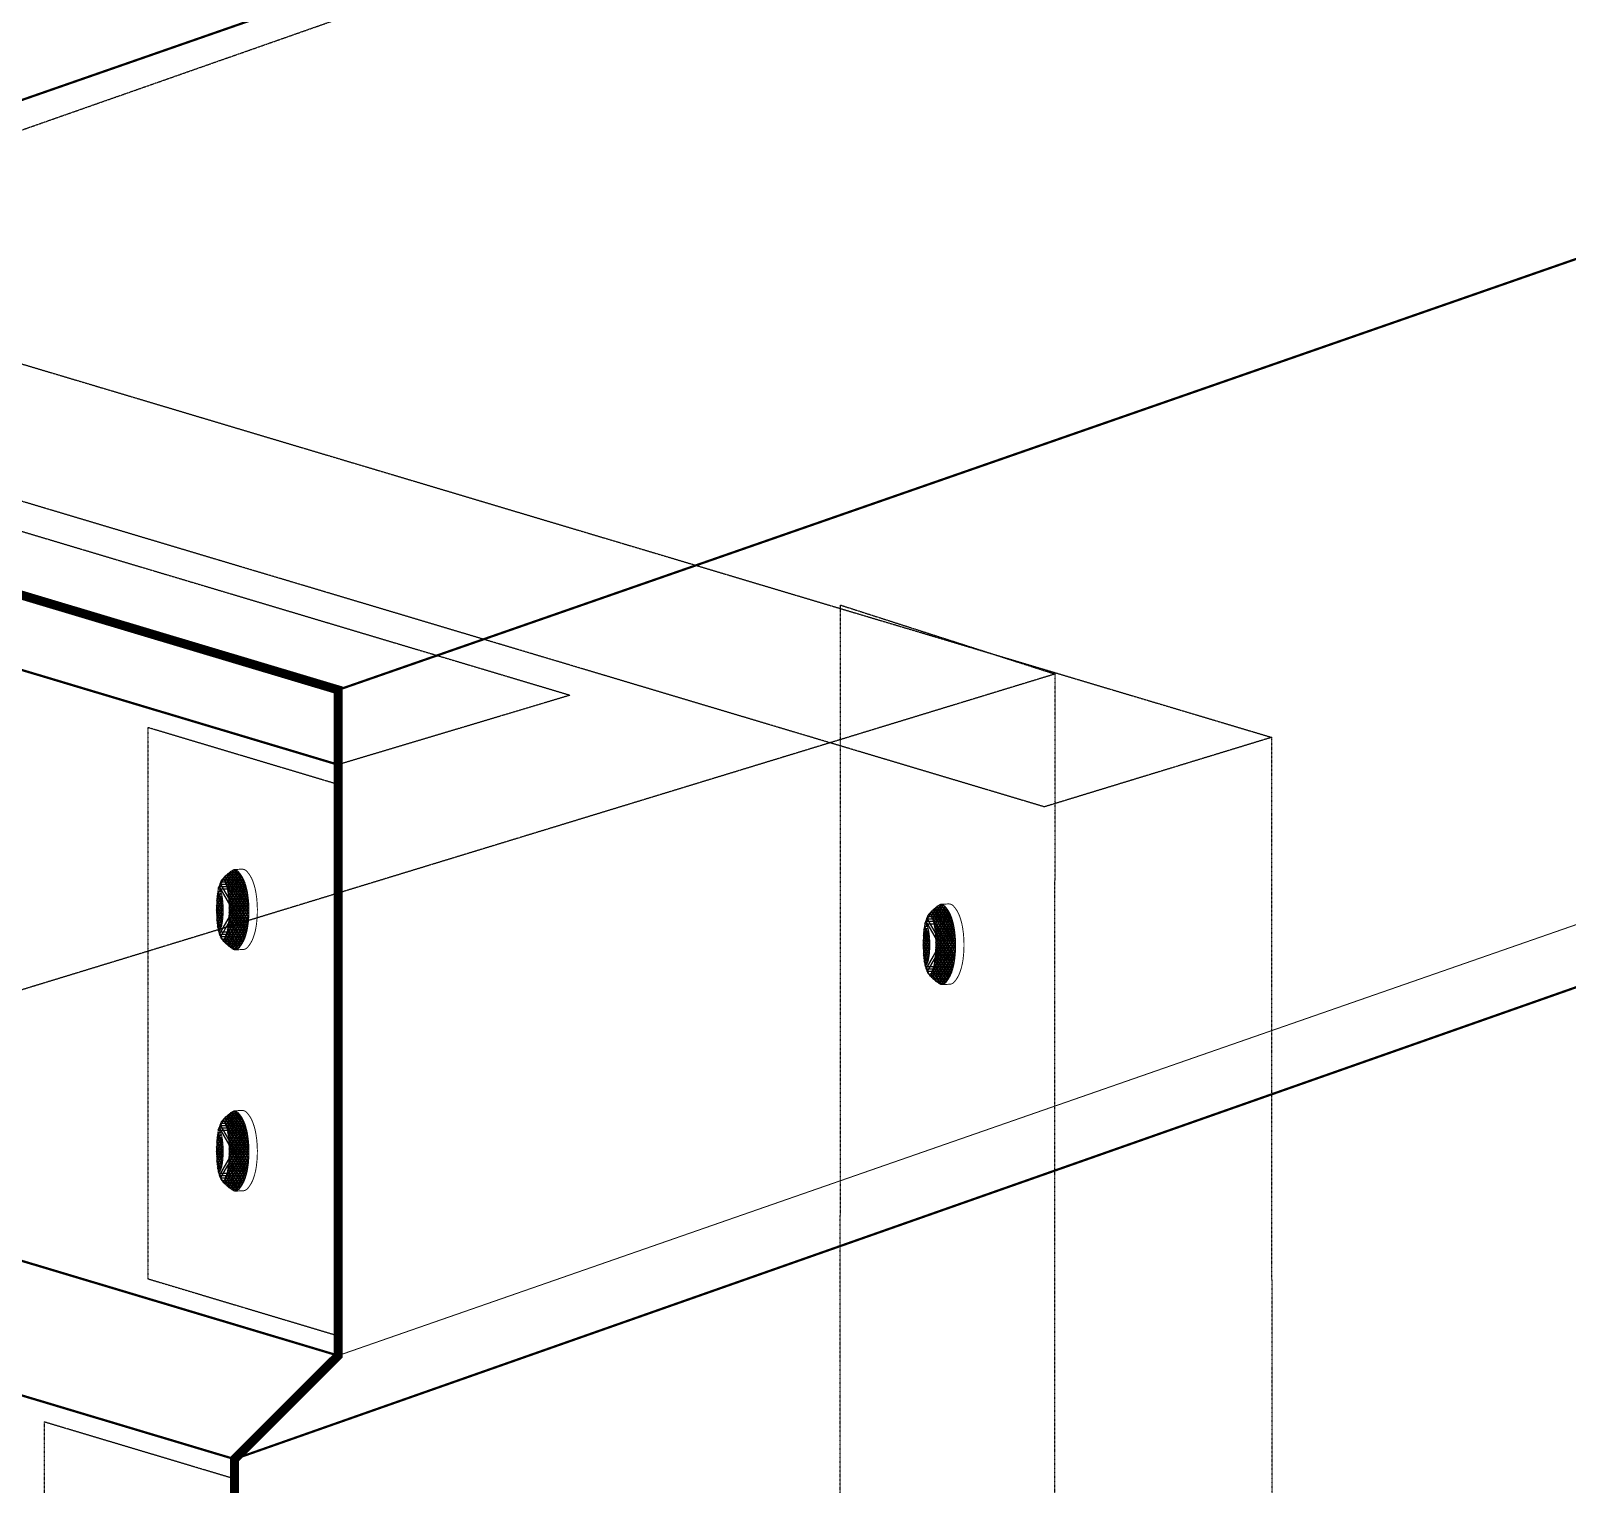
# Model space of a CAD drawing. Header units: millimetres. Extents: x 0 to 2669304, y -3314102 to 0.
# Drawn here: x 2514608 to 2518579, y -3180335 to -3176578 of the extents above; entities that cross this region are included whole.
import ezdxf

# ---------------------------------------------------------------- set-up
doc = ezdxf.new("R2010")
doc.units = ezdxf.units.MM
doc.header["$LTSCALE"] = 0.4
doc.header["$MEASUREMENT"] = 0
doc.linetypes.add('HIDDEN', pattern=[0.375, 0.25, -0.125])
doc.linetypes.add('HIDDEN2', pattern=[0.1875, 0.125, -0.0625])
doc.layers.add('FINALASSY', color=7, linetype='Continuous')
doc.layers.add('TRIMS', color=144, linetype='Continuous')

msp = doc.modelspace()

# ---------------------------------------------------------------- linework, layer by layer
at = {"color": 0}
for p, q in [((2515110.2837, -3178777.603), (2515126.0372, -3178750.3173)), ((2515112.9899, -3178785.2065), (2515135.5017, -3178746.2149)), ((2515115.6961, -3178792.8101), (2515141.3358, -3178748.4009)), ((2515117.463, -3178802.0404), (2515146.0148, -3178752.5872)), ((2515122.2726, -3178753.0358), (2515146.4053, -3178753.0358)), ((2515171.7287, -3178834.8944), (2515123.8108, -3178751.8983)), ((2515170.4486, -3178820.3865), (2515128.8877, -3178748.4008)), ((2515131.2653, -3178746.8904), (2515138.1388, -3178746.8904)), ((2515168.0491, -3178803.9397), (2515134.6517, -3178746.0936)), ((2515162.144, -3178781.421), (2515144.5846, -3178751.0071)), ((2515092.9778, -3178795.2869), (2515112.8054, -3178760.9446)), ((2515094.7659, -3178789.9081), (2515164.7894, -3178789.9081)), ((2515165.6003, -3178910.3151), (2515095.2683, -3178788.4965)), ((2515096.1183, -3178912.7551), (2515165.5108, -3178792.5639)), ((2515096.9531, -3178783.7627), (2515162.9266, -3178783.7627)), ((2515167.678, -3178901.623), (2515097.9745, -3178780.893)), ((2515099.1403, -3178777.6174), (2515160.7851, -3178777.6174)), ((2515101.1786, -3178774.152), (2515100.9086, -3178773.6844)), ((2515102.7372, -3178771.472), (2515158.263, -3178771.472)), ((2515108.2879, -3178774.1748), (2515105.1391, -3178768.721)), ((2515108.3154, -3178765.3266), (2515155.1025, -3178765.3266)), ((2515171.5813, -3178871.5115), (2515109.552, -3178764.0736)), ((2515170.6306, -3178882.1556), (2515110.3104, -3178777.6779)), ((2515172.1422, -3178860.1921), (2515114.139, -3178759.7277)), ((2515114.7511, -3178759.1812), (2515151.199, -3178759.1812)), ((2515172.2311, -3178848.0554), (2515118.8935, -3178755.672)), ((2515118.9249, -3178811.7991), (2515150.1472, -3178757.7205)), ((2515119.988, -3178822.2485), (2515153.9643, -3178763.3999)), ((2515120.4901, -3178833.6697), (2515157.4223, -3178769.7013)), ((2515120.8204, -3178857.6791), (2515163.1309, -3178784.3951)), ((2515120.9921, -3178845.0909), (2515160.4554, -3178776.7386)), ((2515088.3775, -3178852.4181), (2515104.2945, -3178824.8489)), ((2515088.6781, -3178839.6066), (2515102.8123, -3178815.1254)), ((2515105.5727, -3178855.5074), (2515089.2239, -3178827.1904)), ((2515089.2419, -3178826.7804), (2515104.5014, -3178826.7804)), ((2515089.2629, -3178826.3029), (2515100.6769, -3178806.5332)), ((2515089.512, -3178820.6351), (2515103.743, -3178820.6351)), ((2515105.5127, -3178843.1126), (2515089.8716, -3178816.0216)), ((2515090.1011, -3178814.4897), (2515102.6895, -3178814.4897)), ((2515090.4915, -3178811.8842), (2515097.7339, -3178799.34)), ((2515091.0218, -3178808.3443), (2515101.2402, -3178808.3443)), ((2515104.7465, -3178829.4947), (2515091.3336, -3178806.2629)), ((2515091.9424, -3178802.1989), (2515099.0448, -3178802.1989)), ((2515092.9645, -3178796.797), (2515092.7955, -3178796.5043)), ((2515092.863, -3178796.0535), (2515166.3836, -3178796.0535)), ((2515098.8245, -3178920.3587), (2515167.5448, -3178801.3316)), ((2515106.5975, -3178931.477), (2515170.4959, -3178820.8017)), ((2515111.0695, -3178936.0219), (2515171.4883, -3178831.3736)), ((2515116.7461, -3178901.6082), (2515169.1789, -3178810.792)), ((2515117.4868, -3178802.1989), (2515167.7176, -3178802.1989)), ((2515169.3493, -3178892.227), (2515117.5271, -3178802.4684)), ((2515118.4074, -3178808.3443), (2515168.8004, -3178808.3443)), ((2515119.328, -3178814.4897), (2515169.7085, -3178814.4897)), ((2515119.9171, -3178820.6351), (2515170.477, -3178820.6351)), ((2515120.1872, -3178826.7804), (2515171.1071, -3178826.7804)), ((2515104.1308, -3178877.5915), (2515088.277, -3178850.1318)), ((2515088.331, -3178851.362), (2515105.6201, -3178851.362)), ((2515088.4315, -3178845.2166), (2515105.5656, -3178845.2166)), ((2515088.6012, -3178857.5074), (2515105.5256, -3178857.5074)), ((2515088.7016, -3178839.0712), (2515105.362, -3178839.0712)), ((2515105.0888, -3178866.96), (2515088.7218, -3178838.6116)), ((2515102.5713, -3178887.181), (2515088.8618, -3178863.4355)), ((2515088.8713, -3178863.6528), (2515105.2819, -3178863.6528)), ((2515088.8795, -3178863.8393), (2515105.1812, -3178835.604)), ((2515088.9718, -3178832.9258), (2515105.0089, -3178832.9258)), ((2515089.1415, -3178869.7981), (2515104.8885, -3178869.7981)), ((2515089.3816, -3178875.2604), (2515105.5991, -3178847.1709)), ((2515090.3308, -3178885.907), (2515105.4554, -3178859.7106)), ((2515115.7132, -3178940.2696), (2515172.0988, -3178842.607)), ((2515120.2877, -3178869.7981), (2515171.6959, -3178869.7981)), ((2515157.2814, -3178932.7788), (2515120.3324, -3178868.7811)), ((2515120.4574, -3178832.9258), (2515171.5998, -3178832.9258)), ((2515120.5228, -3178944.23), (2515172.2486, -3178854.6383)), ((2515120.5578, -3178863.6528), (2515172.0197, -3178863.6528)), ((2515120.7275, -3178839.0712), (2515171.9557, -3178839.0712)), ((2515120.828, -3178857.5074), (2515172.2074, -3178857.5074)), ((2515160.4538, -3178925.9827), (2515120.8344, -3178857.3599)), ((2515120.9977, -3178845.2166), (2515172.1755, -3178845.2166)), ((2515163.1835, -3178918.4199), (2515121.0041, -3178845.363)), ((2515121.0981, -3178851.362), (2515172.2593, -3178851.362)), ((2515125.4938, -3178947.9107), (2515171.8238, -3178867.6648)), ((2515089.4116, -3178875.9435), (2515104.3265, -3178875.9435)), ((2515100.3234, -3178895.5785), (2515089.4466, -3178876.7392)), ((2515089.7589, -3178882.0889), (2515103.4894, -3178882.0889)), ((2515090.6795, -3178888.2343), (2515102.3555, -3178888.2343)), ((2515097.2892, -3178902.6139), (2515091.2724, -3178892.1924)), ((2515091.6001, -3178894.3797), (2515100.7299, -3178894.3797)), ((2515091.7928, -3178895.6657), (2515104.5758, -3178873.5247)), ((2515092.5207, -3178900.5251), (2515098.3122, -3178900.5251)), ((2515093.4121, -3178905.1516), (2515101.8207, -3178890.5875)), ((2515093.9527, -3178906.6704), (2515166.5349, -3178906.6704)), ((2515140.296, -3178952.5222), (2515114.8461, -3178908.4416)), ((2515116.9084, -3178900.5251), (2515167.9037, -3178900.5251)), ((2515145.5272, -3178949.2921), (2515117.0038, -3178899.8882)), ((2515117.829, -3178894.3797), (2515169.018, -3178894.3797)), ((2515149.7889, -3178944.3829), (2515118.4657, -3178890.1295)), ((2515118.7497, -3178888.2343), (2515169.9021, -3178888.2343)), ((2515119.6703, -3178882.0889), (2515170.6379, -3178882.0889)), ((2515153.707, -3178938.8785), (2515119.8303, -3178880.2023)), ((2515120.0175, -3178875.9435), (2515171.2355, -3178875.9435)), ((2515130.6236, -3178951.3164), (2515170.6484, -3178881.9913)), ((2515136.4716, -3178953.4782), (2515168.3398, -3178898.2808)), ((2515096.1399, -3178912.8158), (2515164.9049, -3178912.8158)), ((2515107.27, -3178932.1919), (2515096.2309, -3178913.0716)), ((2515098.3271, -3178918.9612), (2515163.0051, -3178918.9612)), ((2515101.0575, -3178925.1066), (2515101.8258, -3178925.1066)), ((2515102.3048, -3178926.6213), (2515102.8265, -3178925.7177)), ((2515106.388, -3178931.252), (2515158.0643, -3178931.252)), ((2515107.6033, -3178925.1066), (2515160.8064, -3178925.1066)), ((2515121.95, -3178945.3276), (2515109.4337, -3178923.6487)), ((2515133.5213, -3178953.0789), (2515112.1399, -3178916.0451)), ((2515112.5204, -3178937.3974), (2515154.6441, -3178937.3974)), ((2515119.651, -3178943.5428), (2515150.4344, -3178943.5428)), ((2515128.1, -3178949.6881), (2515145.0783, -3178949.6881)), ((2515146.618, -3178948.1949), (2515162.3052, -3178921.0237)), ((2515092.9778, -3179418.9622), (2515112.8054, -3179384.6199)), ((2515171.5813, -3179495.1868), (2515109.552, -3179387.7489)), ((2515110.2837, -3179401.2783), (2515126.0372, -3179373.9925)), ((2515112.9899, -3179408.8818), (2515135.5017, -3179369.8902)), ((2515172.1422, -3179483.8674), (2515114.139, -3179383.4029)), ((2515114.7511, -3179382.8565), (2515151.199, -3179382.8565)), ((2515115.6961, -3179416.4853), (2515141.3358, -3179372.0761)), ((2515117.463, -3179425.7157), (2515146.0148, -3179376.2625)), ((2515172.2311, -3179471.7306), (2515118.8935, -3179379.3472)), ((2515118.9249, -3179435.4743), (2515150.1472, -3179381.3958)), ((2515119.988, -3179445.9238), (2515153.9643, -3179387.0751)), ((2515122.2726, -3179376.7111), (2515146.4053, -3179376.7111)), ((2515171.7287, -3179458.5696), (2515123.8108, -3179375.5735)), ((2515170.4486, -3179444.0618), (2515128.8877, -3179372.0761)), ((2515131.2653, -3179370.5657), (2515138.1388, -3179370.5657)), ((2515168.0491, -3179427.615), (2515134.6517, -3179369.7688)), ((2515162.144, -3179405.0962), (2515144.5846, -3179374.6824)), ((2515090.4915, -3179435.5595), (2515097.7339, -3179423.0153)), ((2515091.9424, -3179425.8742), (2515099.0448, -3179425.8742)), ((2515092.9645, -3179420.4722), (2515092.7955, -3179420.1795)), ((2515092.863, -3179419.7288), (2515166.3836, -3179419.7288)), ((2515094.7659, -3179413.5834), (2515164.7894, -3179413.5834)), ((2515165.6003, -3179533.9903), (2515095.2683, -3179412.1718)), ((2515096.1183, -3179536.4304), (2515165.5108, -3179416.2392)), ((2515096.9531, -3179407.438), (2515162.9266, -3179407.438)), ((2515167.678, -3179525.2983), (2515097.9745, -3179404.5683)), ((2515098.8245, -3179544.0339), (2515167.5448, -3179425.0068)), ((2515099.1403, -3179401.2926), (2515160.7851, -3179401.2926)), ((2515101.1786, -3179397.8273), (2515100.9086, -3179397.3596)), ((2515102.7372, -3179395.1472), (2515158.263, -3179395.1472)), ((2515108.2879, -3179397.8501), (2515105.1391, -3179392.3962)), ((2515108.3154, -3179389.0018), (2515155.1025, -3179389.0018)), ((2515170.6306, -3179505.8309), (2515110.3104, -3179401.3531)), ((2515117.4868, -3179425.8742), (2515167.7176, -3179425.8742)), ((2515169.3493, -3179515.9023), (2515117.5271, -3179426.1437)), ((2515120.4901, -3179457.345), (2515157.4223, -3179393.3766)), ((2515120.8204, -3179481.3543), (2515163.1309, -3179408.0704)), ((2515120.9921, -3179468.7661), (2515160.4554, -3179400.4138)), ((2515088.3775, -3179476.0933), (2515104.2945, -3179448.5242)), ((2515088.6781, -3179463.2819), (2515102.8123, -3179438.8006)), ((2515088.7016, -3179462.7465), (2515105.362, -3179462.7465)), ((2515105.0888, -3179490.6353), (2515088.7218, -3179462.2868)), ((2515088.8795, -3179487.5145), (2515105.1812, -3179459.2793)), ((2515088.9718, -3179456.6011), (2515105.0089, -3179456.6011)), ((2515105.5727, -3179479.1826), (2515089.2239, -3179450.8656)), ((2515089.2419, -3179450.4557), (2515104.5014, -3179450.4557)), ((2515089.2629, -3179449.9782), (2515100.6769, -3179430.2085)), ((2515089.512, -3179444.3103), (2515103.743, -3179444.3103)), ((2515105.5127, -3179466.7879), (2515089.8716, -3179439.6968)), ((2515090.1011, -3179438.1649), (2515102.6895, -3179438.1649)), ((2515091.0218, -3179432.0195), (2515101.2402, -3179432.0195)), ((2515104.7465, -3179453.17), (2515091.3336, -3179429.9382)), ((2515106.5975, -3179555.1523), (2515170.4959, -3179444.4769)), ((2515111.0695, -3179559.6972), (2515171.4883, -3179455.0489)), ((2515115.7132, -3179563.9448), (2515172.0988, -3179466.2822)), ((2515116.7461, -3179525.2835), (2515169.1789, -3179434.4673)), ((2515118.4074, -3179432.0195), (2515168.8004, -3179432.0195)), ((2515119.328, -3179438.1649), (2515169.7085, -3179438.1649)), ((2515119.9171, -3179444.3103), (2515170.477, -3179444.3103)), ((2515120.1872, -3179450.4557), (2515171.1071, -3179450.4557)), ((2515120.4574, -3179456.6011), (2515171.5998, -3179456.6011)), ((2515120.7275, -3179462.7465), (2515171.9557, -3179462.7465)), ((2515104.1308, -3179501.2667), (2515088.277, -3179473.8071)), ((2515088.331, -3179475.0372), (2515105.6201, -3179475.0372)), ((2515088.4315, -3179468.8919), (2515105.5656, -3179468.8919)), ((2515088.6012, -3179481.1826), (2515105.5256, -3179481.1826)), ((2515102.5713, -3179510.8563), (2515088.8618, -3179487.1108)), ((2515088.8713, -3179487.328), (2515105.2819, -3179487.328)), ((2515089.1415, -3179493.4734), (2515104.8885, -3179493.4734)), ((2515089.3816, -3179498.9357), (2515105.5991, -3179470.8461)), ((2515089.4116, -3179499.6188), (2515104.3265, -3179499.6188)), ((2515100.3234, -3179519.2537), (2515089.4466, -3179500.4145)), ((2515089.7589, -3179505.7642), (2515103.4894, -3179505.7642)), ((2515090.3308, -3179509.5823), (2515105.4554, -3179483.3858)), ((2515091.7928, -3179519.3409), (2515104.5758, -3179497.2)), ((2515119.6703, -3179505.7642), (2515170.6379, -3179505.7642)), ((2515153.707, -3179562.5537), (2515119.8303, -3179503.8776)), ((2515120.0175, -3179499.6188), (2515171.2355, -3179499.6188)), ((2515120.2877, -3179493.4734), (2515171.6959, -3179493.4734)), ((2515157.2814, -3179556.454), (2515120.3324, -3179492.4564)), ((2515120.5228, -3179567.9053), (2515172.2486, -3179478.3136)), ((2515120.5578, -3179487.328), (2515172.0197, -3179487.328)), ((2515120.828, -3179481.1826), (2515172.2074, -3179481.1826)), ((2515160.4538, -3179549.658), (2515120.8344, -3179481.0352)), ((2515120.9977, -3179468.8919), (2515172.1755, -3179468.8919)), ((2515163.1835, -3179542.0952), (2515121.0041, -3179469.0383)), ((2515121.0981, -3179475.0372), (2515172.2593, -3179475.0372)), ((2515125.4938, -3179571.5859), (2515171.8238, -3179491.3401)), ((2515130.6236, -3179574.9917), (2515170.6484, -3179505.6666)), ((2515090.6795, -3179511.9095), (2515102.3555, -3179511.9095)), ((2515097.2892, -3179526.2891), (2515091.2724, -3179515.8677)), ((2515091.6001, -3179518.0549), (2515100.7299, -3179518.0549)), ((2515092.5207, -3179524.2003), (2515098.3122, -3179524.2003)), ((2515093.4121, -3179528.8269), (2515101.8207, -3179514.2627)), ((2515093.9527, -3179530.3457), (2515166.5349, -3179530.3457)), ((2515096.1399, -3179536.4911), (2515164.9049, -3179536.4911)), ((2515107.27, -3179555.8671), (2515096.2309, -3179536.7469)), ((2515098.3271, -3179542.6365), (2515163.0051, -3179542.6365)), ((2515121.95, -3179569.0028), (2515109.4337, -3179547.3239)), ((2515133.5213, -3179576.7542), (2515112.1399, -3179539.7204)), ((2515140.296, -3179576.1975), (2515114.8461, -3179532.1169)), ((2515116.9084, -3179524.2003), (2515167.9037, -3179524.2003)), ((2515145.5272, -3179572.9673), (2515117.0038, -3179523.5635)), ((2515117.829, -3179518.0549), (2515169.018, -3179518.0549)), ((2515149.7889, -3179568.0581), (2515118.4657, -3179513.8048)), ((2515118.7497, -3179511.9095), (2515169.9021, -3179511.9095)), ((2515136.4716, -3179577.1535), (2515168.3398, -3179521.956)), ((2515146.618, -3179571.8701), (2515162.3052, -3179544.699)), ((2515101.0575, -3179548.7819), (2515101.8258, -3179548.7819)), ((2515102.3048, -3179550.2966), (2515102.8265, -3179549.393)), ((2515106.388, -3179554.9272), (2515158.0643, -3179554.9272)), ((2515107.6033, -3179548.7819), (2515160.8064, -3179548.7819)), ((2515112.5204, -3179561.0726), (2515154.6441, -3179561.0726)), ((2515119.651, -3179567.218), (2515150.4344, -3179567.218)), ((2515128.1, -3179573.3634), (2515145.0783, -3179573.3634))]:
    msp.add_line(p, q, dxfattribs=at)
at = {"const_width": 2.4582}
for points in [[(2515099.9892, -3178923.7682, 0.095437445), (2515134.4251, -3178953.606, 0.002390685), (2515134.5823, -3178953.6053, 0.212755143), (2515146.7572, -3178948.039, 0.094226861), (2515161.6269, -3178922.9385, 0.05090331), (2515169.4012, -3178891.8701, 0.038279383), (2515172.2476, -3178849.4252, 0.038279383), (2515168.59, -3178807.0425, 0.05090331), (2515160.2229, -3178776.1284, 0.094226861), (2515144.876, -3178751.3169, 0.210257515), (2515132.7541, -3178745.9837, 0.089592378), (2515100.5192, -3178774.1697, 0.002390685)], [(2515156.9309, -3178952.6375, 0.202830571), (2515168.4804, -3178947.0891, 0.094226861), (2515183.3501, -3178921.9887, 0.05090331), (2515191.1244, -3178890.9203, 0.038279383), (2515193.9707, -3178848.4753, 0.038279383), (2515190.3132, -3178806.0926, 0.05090331), (2515181.9461, -3178775.1786, 0.094226861), (2515166.5991, -3178750.3671, 0.212755143), (2515154.32, -3178745.0346, 0.033996461), (2515152.0934, -3178745.2076, 0.094226861)], [(2515094.1499, -3178904.4796, 0.2811977), (2515097.3294, -3178902.5379, 0.066291697), (2515102.2615, -3178888.6802, 0.030429397), (2515104.6438, -3178872.778, 0.021968776), (2515105.6214, -3178850.5371, 0.021968776), (2515104.6438, -3178828.2962, 0.030429397), (2515102.2615, -3178812.394, 0.066291697), (2515097.3294, -3178798.5363, 0.2811977), (2515094.1499, -3178796.5947, 0.112559032), (2515092.6006, -3178796.9479, 0.066291697)], [(2515099.9892, -3179547.4435, 0.095437445), (2515134.4251, -3179577.2813, 0.002390685), (2515134.5823, -3179577.2805, 0.212755143), (2515146.7572, -3179571.7142, 0.094226861), (2515161.6269, -3179546.6138, 0.05090331), (2515169.4012, -3179515.5454, 0.038279383), (2515172.2476, -3179473.1005, 0.038279383), (2515168.59, -3179430.7177, 0.05090331), (2515160.2229, -3179399.8037, 0.094226861), (2515144.876, -3179374.9922, 0.210257515), (2515132.7541, -3179369.659, 0.089592378), (2515100.5192, -3179397.845, 0.002390685)], [(2515156.9309, -3179576.3128, 0.202830571), (2515168.4804, -3179570.7644, 0.094226861), (2515183.3501, -3179545.6639, 0.05090331), (2515191.1244, -3179514.5955, 0.038279383), (2515193.9707, -3179472.1506, 0.038279383), (2515190.3132, -3179429.7678, 0.05090331), (2515181.9461, -3179398.8538, 0.094226861), (2515166.5991, -3179374.0423, 0.212755143), (2515154.32, -3179368.7099, 0.033996461), (2515152.0934, -3179368.8828, 0.094226861)], [(2515094.1499, -3179528.1549, 0.2811977), (2515097.3294, -3179526.2132, 0.066291697), (2515102.2615, -3179512.3555, 0.030429397), (2515104.6438, -3179496.4533, 0.021968776), (2515105.6214, -3179474.2124, 0.021968776), (2515104.6438, -3179451.9715, 0.030429397), (2515102.2615, -3179436.0693, 0.066291697), (2515097.3294, -3179422.2116, 0.2811977), (2515094.1499, -3179420.2699, 0.112559032), (2515092.6006, -3179420.6232, 0.066291697)]]:
    msp.add_lwpolyline(points, format="xyb", dxfattribs=at)
for points in [[(2515132.7541, -3178745.9837), (2515153.156, -3178745.0339)], [(2515134.4251, -3178953.606), (2515157.6126, -3178952.6375)], [(2515132.7541, -3179369.659), (2515153.156, -3179368.7091)], [(2515134.4251, -3179577.2813), (2515157.6126, -3179576.3128)]]:
    msp.add_lwpolyline(points, dxfattribs=at)
for points in [[(2515104.7146, -3178926.8707), (2515109.279, -3178924.0833), (2515116.3595, -3178904.1894), (2515119.7794, -3178881.3604), (2515121.183, -3178849.4317), (2515119.7794, -3178817.503), (2515116.3595, -3178794.674), (2515109.279, -3178774.7801), (2515104.7146, -3178771.9927), (2515100.1501, -3178774.7801), (2515093.0697, -3178794.674), (2515089.6497, -3178817.503), (2515088.2462, -3178849.4317), (2515089.6497, -3178881.3604), (2515093.0697, -3178904.1894), (2515100.1501, -3178924.0833)], [(2515104.7146, -3179550.546), (2515109.279, -3179547.7585), (2515116.3595, -3179527.8646), (2515119.7794, -3179505.0356), (2515121.183, -3179473.1069), (2515119.7794, -3179441.1782), (2515116.3595, -3179418.3493), (2515109.279, -3179398.4553), (2515104.7146, -3179395.6679), (2515100.1501, -3179398.4553), (2515093.0697, -3179418.3493), (2515089.6497, -3179441.1782), (2515088.2462, -3179473.1069), (2515089.6497, -3179505.0356), (2515093.0697, -3179527.8646), (2515100.1501, -3179547.7585)]]:
    msp.add_lwpolyline(points, close=True, dxfattribs=at)
for points in [[(2515093.0978, -3178904.3213, 0.074835318), (2515094.1499, -3178904.4796, 0.2811977)], [(2515093.0978, -3179527.9965, 0.074835318), (2515094.1499, -3179528.1549, 0.2811977)]]:
    msp.add_lwpolyline(points, format="xyb")
at = {"layer": 'FINALASSY', "color": 0}
for p, q in [((2516919.0847, -3178885.0806), (2516938.9122, -3178850.7383)), ((2516993.7848, -3178991.4167), (2516924.0813, -3178870.6867)), ((2516925.2471, -3178867.411), (2516986.8919, -3178867.411)), ((2516927.2854, -3178863.9457), (2516927.0155, -3178863.478)), ((2516928.844, -3178861.2656), (2516984.3698, -3178861.2656)), ((2516934.3947, -3178863.9685), (2516931.2459, -3178858.5146)), ((2516934.4222, -3178855.1202), (2516981.2094, -3178855.1202)), ((2516997.6881, -3178961.3052), (2516935.6589, -3178853.8673)), ((2516936.3905, -3178867.3967), (2516952.144, -3178840.1109)), ((2516996.7374, -3178971.9493), (2516936.4172, -3178867.4715)), ((2516939.0967, -3178875.0002), (2516961.6085, -3178836.0086)), ((2516998.249, -3178949.9858), (2516940.2458, -3178849.5213)), ((2516940.8579, -3178848.9749), (2516977.3058, -3178848.9749)), ((2516941.8029, -3178882.6037), (2516967.4426, -3178838.1945)), ((2516943.5698, -3178891.8341), (2516972.1217, -3178842.3809)), ((2516998.3379, -3178937.849), (2516945.0003, -3178845.4656)), ((2516945.0318, -3178901.5927), (2516976.254, -3178847.5142)), ((2516946.0948, -3178912.0422), (2516980.0711, -3178853.1935)), ((2516946.5969, -3178923.4634), (2516983.5291, -3178859.495)), ((2516947.099, -3178934.8845), (2516986.5622, -3178866.5322)), ((2516948.3794, -3178842.8295), (2516972.5121, -3178842.8295)), ((2516997.8355, -3178924.688), (2516949.9176, -3178841.6919)), ((2516996.5554, -3178910.1802), (2516954.9945, -3178838.1945)), ((2516957.3721, -3178836.6841), (2516964.2456, -3178836.6841)), ((2516994.156, -3178893.7334), (2516960.7585, -3178835.8872)), ((2516988.2508, -3178871.2146), (2516970.6914, -3178840.8008)), ((2516914.7849, -3178929.4003), (2516928.9192, -3178904.919)), ((2516915.3697, -3178916.0966), (2516926.7838, -3178896.3269)), ((2516915.6189, -3178910.4287), (2516929.8498, -3178910.4287)), ((2516931.6195, -3178932.9063), (2516915.9785, -3178905.8152)), ((2516916.208, -3178904.2833), (2516928.7963, -3178904.2833)), ((2516916.5983, -3178901.6779), (2516923.8407, -3178889.1337)), ((2516917.1286, -3178898.1379), (2516927.347, -3178898.1379)), ((2516930.8533, -3178919.2884), (2516917.4404, -3178896.0566)), ((2516918.0492, -3178891.9926), (2516925.1516, -3178891.9926)), ((2516919.0713, -3178886.5906), (2516918.9023, -3178886.2979)), ((2516918.9698, -3178885.8472), (2516992.4904, -3178885.8472)), ((2516920.8727, -3178879.7018), (2516990.8962, -3178879.7018)), ((2516991.7071, -3179000.1087), (2516921.3751, -3178878.2902)), ((2516922.2251, -3179002.5488), (2516991.6176, -3178882.3576)), ((2516923.0599, -3178873.5564), (2516989.0334, -3178873.5564)), ((2516924.9313, -3179010.1523), (2516993.6517, -3178891.1252)), ((2516932.7043, -3179021.2707), (2516996.6027, -3178910.5953)), ((2516942.853, -3178991.4019), (2516995.2857, -3178900.5857)), ((2516943.5936, -3178891.9926), (2516993.8244, -3178891.9926)), ((2516995.4561, -3178982.0207), (2516943.634, -3178892.2621)), ((2516944.5142, -3178898.1379), (2516994.9073, -3178898.1379)), ((2516945.4348, -3178904.2833), (2516995.8153, -3178904.2833)), ((2516946.0239, -3178910.4287), (2516996.5838, -3178910.4287)), ((2516946.9272, -3178947.4727), (2516989.2378, -3178874.1888)), ((2516930.2376, -3178967.3851), (2516914.3838, -3178939.9255)), ((2516914.4379, -3178941.1556), (2516931.7269, -3178941.1556)), ((2516914.4843, -3178942.2117), (2516930.4013, -3178914.6426)), ((2516914.5383, -3178935.0103), (2516931.6724, -3178935.0103)), ((2516914.708, -3178947.301), (2516931.6324, -3178947.301)), ((2516914.8084, -3178928.8649), (2516931.4688, -3178928.8649)), ((2516931.1956, -3178956.7537), (2516914.8286, -3178928.4052)), ((2516914.9863, -3178953.6329), (2516931.288, -3178925.3977)), ((2516915.0786, -3178922.7195), (2516931.1157, -3178922.7195)), ((2516931.6795, -3178945.301), (2516915.3307, -3178916.984)), ((2516915.3487, -3178916.5741), (2516930.6083, -3178916.5741)), ((2516915.4884, -3178965.0541), (2516931.7059, -3178936.9645)), ((2516916.4377, -3178975.7007), (2516931.5622, -3178949.5042)), ((2516937.1764, -3179025.8156), (2516997.5951, -3178921.1673)), ((2516941.8201, -3179030.0632), (2516998.2056, -3178932.4006)), ((2516946.2941, -3178916.5741), (2516997.2139, -3178916.5741)), ((2516946.5642, -3178922.7195), (2516997.7066, -3178922.7195)), ((2516946.6296, -3179034.0237), (2516998.3554, -3178944.432)), ((2516946.8343, -3178928.8649), (2516998.0625, -3178928.8649)), ((2516946.9348, -3178947.301), (2516998.3143, -3178947.301)), ((2516986.5606, -3179015.7764), (2516946.9413, -3178947.1536)), ((2516947.1045, -3178935.0103), (2516998.2823, -3178935.0103)), ((2516989.2903, -3179008.2136), (2516947.1109, -3178935.1567)), ((2516947.2049, -3178941.1556), (2516998.3662, -3178941.1556)), ((2516928.6781, -3178976.9747), (2516914.9686, -3178953.2292)), ((2516914.9781, -3178953.4464), (2516931.3887, -3178953.4464)), ((2516915.2483, -3178959.5918), (2516930.9954, -3178959.5918)), ((2516915.5184, -3178965.7372), (2516930.4333, -3178965.7372)), ((2516926.4303, -3178985.3721), (2516915.5534, -3178966.5329)), ((2516915.8657, -3178971.8826), (2516929.5963, -3178971.8826)), ((2516916.7863, -3178978.0279), (2516928.4623, -3178978.0279)), ((2516923.3961, -3178992.4075), (2516917.3793, -3178981.9861)), ((2516917.7069, -3178984.1733), (2516926.8367, -3178984.1733)), ((2516917.8996, -3178985.4593), (2516930.6827, -3178963.3184)), ((2516918.6275, -3178990.3187), (2516924.419, -3178990.3187)), ((2516919.519, -3178994.9453), (2516927.9276, -3178980.3811)), ((2516943.0152, -3178990.3187), (2516994.0105, -3178990.3187)), ((2516971.634, -3179039.0857), (2516943.1106, -3178989.6819)), ((2516943.9359, -3178984.1733), (2516995.1249, -3178984.1733)), ((2516975.8957, -3179034.1765), (2516944.5726, -3178979.9232)), ((2516944.8565, -3178978.0279), (2516996.0089, -3178978.0279)), ((2516945.7771, -3178971.8826), (2516996.7447, -3178971.8826)), ((2516979.8138, -3179028.6721), (2516945.9371, -3178969.996)), ((2516946.1244, -3178965.7372), (2516997.3424, -3178965.7372)), ((2516946.3945, -3178959.5918), (2516997.8027, -3178959.5918)), ((2516983.3883, -3179022.5724), (2516946.4392, -3178958.5748)), ((2516946.6646, -3178953.4464), (2516998.1266, -3178953.4464)), ((2516951.6006, -3179037.7043), (2516997.9306, -3178957.4585)), ((2516956.7304, -3179041.1101), (2516996.7553, -3178971.785)), ((2516962.5784, -3179043.2719), (2516994.4466, -3178988.0744)), ((2516920.0595, -3178996.4641), (2516992.6418, -3178996.4641)), ((2516922.2467, -3179002.6095), (2516991.0117, -3179002.6095)), ((2516933.3768, -3179021.9855), (2516922.3378, -3179002.8653)), ((2516924.4339, -3179008.7549), (2516989.1119, -3179008.7549)), ((2516927.1643, -3179014.9003), (2516927.9326, -3179014.9003)), ((2516928.4116, -3179016.415), (2516928.9333, -3179015.5114)), ((2516932.4949, -3179021.0456), (2516984.1711, -3179021.0456)), ((2516933.7102, -3179014.9003), (2516986.9133, -3179014.9003)), ((2516948.0568, -3179035.1212), (2516935.5405, -3179013.4423)), ((2516959.6281, -3179042.8726), (2516938.2467, -3179005.8388)), ((2516938.6272, -3179027.191), (2516980.7509, -3179027.191)), ((2516966.4028, -3179042.3159), (2516940.9529, -3178998.2353)), ((2516972.7248, -3179037.9885), (2516988.412, -3179010.8174)), ((2516945.7578, -3179033.3364), (2516976.5412, -3179033.3364)), ((2516954.2068, -3179039.4818), (2516971.1851, -3179039.4818))]:
    msp.add_line(p, q, dxfattribs=at)
at = {"layer": 'FINALASSY', "color": 5, "linetype": 'HIDDEN'}
for points in [[(2512736.3395, -3177483.1506), (2518276.4664, -3175538.6958)], [(2516701.2464, -3178062.4067), (2517255.4532, -3178240.5807)], [(2515402.7301, -3178526.3086), (2514911.0993, -3178379.0494), (2514911.0993, -3179803.6968), (2515402.7301, -3179950.956)]]:
    msp.add_lwpolyline(points, dxfattribs=at)
at = {"layer": 'FINALASSY', "color": 5, "linetype": 'HIDDEN2'}
for points in [[(2511737.1987, -3176587.6881), (2517815.3585, -3178404.295)], [(2512882.8644, -3177362.9109), (2516002.5782, -3178295.3137)], [(2517227.6724, -3178583.9686), (2513012.3659, -3177324.1211)], [(2514019.0702, -3182228.5776), (2516699.5304, -3181425.6941), (2516701.0652, -3178417.6706), (2516701.2464, -3178062.4067)], [(2513898.783, -3179266.8177), (2513898.7827, -3179551.7964), (2514573.277, -3180101.6644), (2514573.277, -3182406.7516), (2517253.7372, -3181603.868), (2517255.2719, -3178595.8445), (2517255.4532, -3178240.5807), (2513898.783, -3179266.8177)], [(2516002.5782, -3178295.3137), (2515402.7301, -3178474.9874)], [(2517815.3585, -3178404.295), (2517227.6724, -3178583.9686)], [(2517816.782, -3181771.1185), (2517815.3585, -3178404.295)], [(2515134.8983, -3180321.2091), (2514643.2675, -3180173.95), (2514643.2675, -3182043.5553), (2515134.8993, -3182190.8142)]]:
    msp.add_lwpolyline(points, dxfattribs=at)
at = {"layer": 'FINALASSY', "const_width": 2.4582}
msp.add_lwpolyline([(2516930.8214, -3179016.6644), (2516935.3858, -3179013.8769), (2516942.4663, -3178993.983), (2516945.8862, -3178971.154), (2516947.2898, -3178939.2253), (2516945.8862, -3178907.2966), (2516942.4663, -3178884.4677), (2516935.3858, -3178864.5737), (2516930.8214, -3178861.7863), (2516926.2569, -3178864.5737), (2516919.1765, -3178884.4677), (2516915.7565, -3178907.2966), (2516914.353, -3178939.2253), (2516915.7565, -3178971.154), (2516919.1765, -3178993.983), (2516926.2569, -3179013.8769)], close=True, dxfattribs=at)
for points in [[(2516926.0961, -3179013.5619, 0.095437445), (2516960.5319, -3179043.3997, 0.002390685), (2516960.6892, -3179043.3989, 0.212755143), (2516972.864, -3179037.8326, 0.094226861), (2516987.7337, -3179012.7322, 0.05090331), (2516995.5081, -3178981.6638, 0.038279383), (2516998.3544, -3178939.2189, 0.038279383), (2516994.6969, -3178896.8361, 0.05090331), (2516986.3297, -3178865.9221, 0.094226861), (2516970.9828, -3178841.1106, 0.210257515), (2516958.8609, -3178835.7774, 0.089592378), (2516926.626, -3178863.9634, 0.002390685)], [(2516983.0378, -3179042.4312, 0.202830571), (2516994.5872, -3179036.8828, 0.094226861), (2517009.4569, -3179011.7823, 0.05090331), (2517017.2312, -3178980.7139, 0.038279383), (2517020.0776, -3178938.269, 0.038279383), (2517016.42, -3178895.8862, 0.05090331), (2517008.0529, -3178864.9722, 0.094226861), (2516992.706, -3178840.1607, 0.212755143), (2516980.4269, -3178834.8283, 0.033996461), (2516978.2002, -3178835.0012, 0.094226861)], [(2516920.2567, -3178994.2733, 0.2811977), (2516923.4362, -3178992.3316, 0.066291697), (2516928.3683, -3178978.4739, 0.030429397), (2516930.7506, -3178962.5717, 0.021968776), (2516931.7283, -3178940.3308, 0.021968776), (2516930.7506, -3178918.0899, 0.030429397), (2516928.3683, -3178902.1877, 0.066291697), (2516923.4362, -3178888.33, 0.2811977), (2516920.2567, -3178886.3883, 0.112559032), (2516918.7074, -3178886.7416, 0.066291697)]]:
    msp.add_lwpolyline(points, format="xyb", dxfattribs=at)
for points in [[(2516958.8609, -3178835.7774), (2516979.2628, -3178834.8275)], [(2516960.5319, -3179043.3997), (2516983.7194, -3179042.4312)]]:
    msp.add_lwpolyline(points, dxfattribs=at)
at = {"layer": 'FINALASSY'}
msp.add_lwpolyline([(2516919.2046, -3178994.1149, 0.074835318), (2516920.2567, -3178994.2733, 0.2811977)], format="xyb", dxfattribs=at)
at = {"layer": 'TRIMS'}
for points, const_width in [([(2512608.8693, -3177444.9812), (2518466.8719, -3175405.3125)], 5.8527), ([(2515402.7301, -3178281.5694), (2521260.7322, -3176241.9004)], 5.8527), ([(2515402.7301, -3178474.9874), (2508382.2456, -3176372.1278)], 5.8527), ([(2512418.4638, -3177578.3646), (2512608.8693, -3177444.9812), (2515402.7301, -3178281.5694), (2515402.7301, -3180002.2771), (2515134.8983, -3180269.888), (2515134.8975, -3182393.3758)], 23.411), ([(2508382.2442, -3177899.4167), (2515402.7301, -3180002.2771)], 5.8527), ([(2515402.7301, -3180002.2771), (2521260.7328, -3177962.6084)], 2.4582), ([(2515134.8983, -3180269.888), (2520586.2393, -3178352.0274)], 5.8527), ([(2509056.7384, -3178449.2847), (2515134.8983, -3180269.888)], 5.8527), ([(2515402.7301, -3178474.9874), (2515402.7301, -3180002.2771), (2515134.8983, -3180269.888), (2515134.8993, -3182574.9748)], 23.411)]:
    msp.add_lwpolyline(points, dxfattribs=dict(at, const_width=const_width))

doc.saveas('drawing.dxf')
